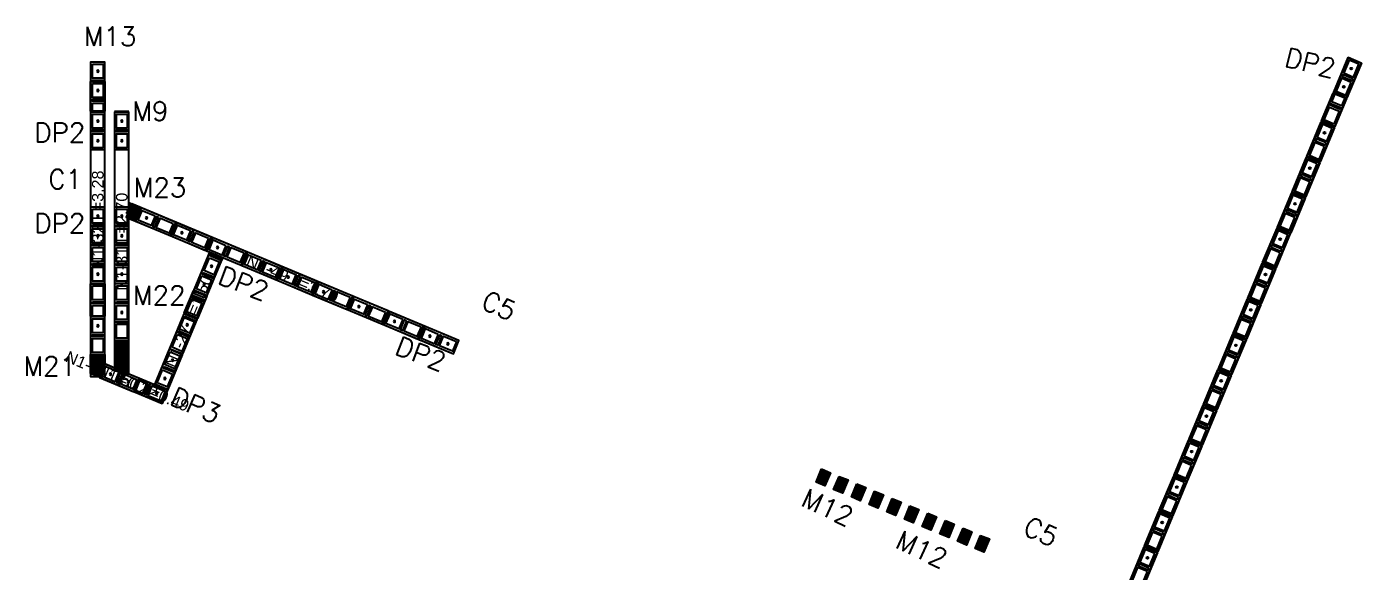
# Model space of a CAD drawing. Header units: metres. Extents: x -32.8 to 14.7, y -22.2 to 10.8.
# Drawn here: x 0.82 to 14.74, y 3.48 to 9.17 of the extents above; entities that cross this region are included whole.
import ezdxf
from ezdxf.enums import TextEntityAlignment as Align
from ezdxf.xclip import XClip

# ---------------------------------------------------------------- set-up
doc = ezdxf.new("R2010")
doc.units = ezdxf.units.M
doc.header["$XCLIPFRAME"] = 2
for name, color, linetype in [('BLOCK251', 1, 'Continuous'), ('BLOKS 008', 8, 'Continuous'), ('CUANT-MUROS-TEXTO', 7, 'Continuous'), ('hatch', 8, 'Continuous'), ('MOCHETAS 004', 4, 'Continuous'), ('N1 Muro de 15cm', 1, 'Continuous'), ('N1 Muro perimetral de 15cm', 1, 'Continuous'), ('S-hatch 002', 2, 'Continuous'), ('S-text 003', 3, 'Continuous'), ('TEX5', 4, 'Continuous')]:
    doc.layers.add(name, color=color, linetype=linetype)
doc.styles.add('ROMANS', font='romans')
doc.styles.get("Standard").update_dxf_attribs({"font": 'arial.ttf'})

# ---------------------------------------------------------------- blocks, each defined once
blk = doc.blocks.new('*U12')
for points in [[(-0.075, 0.4), (0.075, 0.4), (0.075, 0.01), (-0.075, 0.01)], [(0.055, 0.38), (-0.055, 0.38), (-0.055, 0.235), (0.055, 0.235)], [(0.055, 0.215), (-0.055, 0.215), (-0.055, 0.195), (0.055, 0.195)], [(0.055, 0.175), (-0.055, 0.175), (-0.055, 0.03), (0.055, 0.03)]]:
    blk.add_lwpolyline(points, close=True)
at = {"color": 251}
blk.add_lwpolyline([(-0.075, 0), (0.075, 0)], dxfattribs=at)
at = {"color": 3}
blk.add_circle((0, 0.307), 0.00953, dxfattribs=at)
blk = doc.blocks.new('*U274')
for points in [[(-0.075, 0.4), (0.075, 0.4), (0.075, 0.01), (-0.075, 0.01)], [(0.055, 0.38), (-0.055, 0.38), (-0.055, 0.235), (0.055, 0.235)], [(0.055, 0.215), (-0.055, 0.215), (-0.055, 0.195), (0.055, 0.195)], [(0.055, 0.175), (-0.055, 0.175), (-0.055, 0.03), (0.055, 0.03)]]:
    blk.add_lwpolyline(points, close=True)
at = {"color": 251}
blk.add_lwpolyline([(-0.075, 0), (0.075, 0)], dxfattribs=at)
at = {"color": 3}
blk.add_circle((0, 0.307), 0.00953, dxfattribs=at)
blk = doc.blocks.new('*U275')
for points in [[(-0.075, 0.4), (0.075, 0.4), (0.075, 0.01), (-0.075, 0.01)], [(0.055, 0.38), (-0.055, 0.38), (-0.055, 0.235), (0.055, 0.235)], [(0.055, 0.215), (-0.055, 0.215), (-0.055, 0.195), (0.055, 0.195)], [(0.055, 0.175), (-0.055, 0.175), (-0.055, 0.03), (0.055, 0.03)]]:
    blk.add_lwpolyline(points, close=True)
at = {"color": 251}
blk.add_lwpolyline([(-0.075, 0), (0.075, 0)], dxfattribs=at)
at = {"color": 3}
blk.add_circle((0, 0.307), 0.00953, dxfattribs=at)
blk = doc.blocks.new('*U276')
for points in [[(-0.075, 0.4), (0.075, 0.4), (0.075, 0.01), (-0.075, 0.01)], [(0.055, 0.38), (-0.055, 0.38), (-0.055, 0.235), (0.055, 0.235)], [(0.055, 0.215), (-0.055, 0.215), (-0.055, 0.195), (0.055, 0.195)], [(0.055, 0.175), (-0.055, 0.175), (-0.055, 0.03), (0.055, 0.03)]]:
    blk.add_lwpolyline(points, close=True)
at = {"color": 251}
blk.add_lwpolyline([(-0.075, 0), (0.075, 0)], dxfattribs=at)
at = {"color": 3}
blk.add_circle((0, 0.307), 0.00953, dxfattribs=at)
blk = doc.blocks.new('*U277')
for points in [[(-0.075, 0.4), (0.075, 0.4), (0.075, 0.01), (-0.075, 0.01)], [(0.055, 0.38), (-0.055, 0.38), (-0.055, 0.235), (0.055, 0.235)], [(0.055, 0.215), (-0.055, 0.215), (-0.055, 0.195), (0.055, 0.195)], [(0.055, 0.175), (-0.055, 0.175), (-0.055, 0.03), (0.055, 0.03)]]:
    blk.add_lwpolyline(points, close=True)
at = {"color": 251}
blk.add_lwpolyline([(-0.075, 0), (0.075, 0)], dxfattribs=at)
at = {"color": 3}
blk.add_circle((0, 0.307), 0.00953, dxfattribs=at)
blk = doc.blocks.new('*U272')
for points in [[(-0.075, 0.4), (0.075, 0.4), (0.075, 0.01), (-0.075, 0.01)], [(0.055, 0.38), (-0.055, 0.38), (-0.055, 0.235), (0.055, 0.235)], [(0.055, 0.215), (-0.055, 0.215), (-0.055, 0.195), (0.055, 0.195)], [(0.055, 0.175), (-0.055, 0.175), (-0.055, 0.03), (0.055, 0.03)]]:
    blk.add_lwpolyline(points, close=True)
at = {"color": 251}
blk.add_lwpolyline([(-0.075, 0), (0.075, 0)], dxfattribs=at)
at = {"color": 3}
blk.add_circle((0, 0.307), 0.00953, dxfattribs=at)
blk = doc.blocks.new('*U273')
for points in [[(-0.075, 0.4), (0.075, 0.4), (0.075, 0.01), (-0.075, 0.01)], [(0.055, 0.38), (-0.055, 0.38), (-0.055, 0.235), (0.055, 0.235)], [(0.055, 0.215), (-0.055, 0.215), (-0.055, 0.195), (0.055, 0.195)], [(0.055, 0.175), (-0.055, 0.175), (-0.055, 0.03), (0.055, 0.03)]]:
    blk.add_lwpolyline(points, close=True)
at = {"color": 251}
blk.add_lwpolyline([(-0.075, 0), (0.075, 0)], dxfattribs=at)
at = {"color": 3}
blk.add_circle((0, 0.307), 0.00953, dxfattribs=at)
blk = doc.blocks.new('*U270')
for points in [[(-0.075, 0.4), (0.075, 0.4), (0.075, 0.01), (-0.075, 0.01)], [(0.055, 0.38), (-0.055, 0.38), (-0.055, 0.235), (0.055, 0.235)], [(0.055, 0.215), (-0.055, 0.215), (-0.055, 0.195), (0.055, 0.195)], [(0.055, 0.175), (-0.055, 0.175), (-0.055, 0.03), (0.055, 0.03)]]:
    blk.add_lwpolyline(points, close=True)
at = {"color": 251}
blk.add_lwpolyline([(-0.075, 0), (0.075, 0)], dxfattribs=at)
at = {"color": 3}
blk.add_circle((0, 0.307), 0.00953, dxfattribs=at)
blk = doc.blocks.new('*U271')
for points in [[(-0.075, 0.4), (0.075, 0.4), (0.075, 0.01), (-0.075, 0.01)], [(0.055, 0.38), (-0.055, 0.38), (-0.055, 0.235), (0.055, 0.235)], [(0.055, 0.215), (-0.055, 0.215), (-0.055, 0.195), (0.055, 0.195)], [(0.055, 0.175), (-0.055, 0.175), (-0.055, 0.03), (0.055, 0.03)]]:
    blk.add_lwpolyline(points, close=True)
at = {"color": 251}
blk.add_lwpolyline([(-0.075, 0), (0.075, 0)], dxfattribs=at)
at = {"color": 3}
blk.add_circle((0, 0.307), 0.00953, dxfattribs=at)
blk = doc.blocks.new('*U189')
for points in [[(-0.075, 0.4), (0.075, 0.4), (0.075, 0.01), (-0.075, 0.01)], [(0.055, 0.38), (-0.055, 0.38), (-0.055, 0.235), (0.055, 0.235)], [(0.055, 0.215), (-0.055, 0.215), (-0.055, 0.195), (0.055, 0.195)], [(0.055, 0.175), (-0.055, 0.175), (-0.055, 0.03), (0.055, 0.03)]]:
    blk.add_lwpolyline(points, close=True)
at = {"color": 251}
blk.add_lwpolyline([(-0.075, 0), (0.075, 0)], dxfattribs=at)
at = {"color": 3}
blk.add_circle((0, 0.102), 0.00953, dxfattribs=at)
blk = doc.blocks.new('*U210')
for points in [[(-0.075, 0.4), (0.075, 0.4), (0.075, 0.01), (-0.075, 0.01)], [(0.055, 0.38), (-0.055, 0.38), (-0.055, 0.235), (0.055, 0.235)], [(0.055, 0.215), (-0.055, 0.215), (-0.055, 0.195), (0.055, 0.195)], [(0.055, 0.175), (-0.055, 0.175), (-0.055, 0.03), (0.055, 0.03)]]:
    blk.add_lwpolyline(points, close=True)
at = {"color": 251}
blk.add_lwpolyline([(-0.075, 0), (0.075, 0)], dxfattribs=at)
at = {"color": 3}
for centre in [(0, 0.307), (0, 0.102)]:
    blk.add_circle(centre, 0.00953, dxfattribs=at)
blk = doc.blocks.new('*U190')
for points in [[(-0.075, 0.4), (0.075, 0.4), (0.075, 0.01), (-0.075, 0.01)], [(0.055, 0.38), (-0.055, 0.38), (-0.055, 0.235), (0.055, 0.235)], [(0.055, 0.215), (-0.055, 0.215), (-0.055, 0.195), (0.055, 0.195)], [(0.055, 0.175), (-0.055, 0.175), (-0.055, 0.03), (0.055, 0.03)]]:
    blk.add_lwpolyline(points, close=True)
at = {"color": 251}
blk.add_lwpolyline([(-0.075, 0), (0.075, 0)], dxfattribs=at)
at = {"color": 3}
blk.add_circle((0, 0.102), 0.00953, dxfattribs=at)
blk = doc.blocks.new('*U191')
for points in [[(-0.075, 0.4), (0.075, 0.4), (0.075, 0.21), (-0.075, 0.21)], [(0.055, 0.38), (-0.055, 0.38), (-0.055, 0.235), (0.055, 0.235)]]:
    blk.add_lwpolyline(points, close=True)
at = {"color": 251}
blk.add_lwpolyline([(-0.075, 0.2), (0.075, 0.2)], dxfattribs=at)
blk.add_lwpolyline([(0.055, 0.21), (0.055, 0.215), (-0.055, 0.215), (-0.055, 0.21)])
blk = doc.blocks.new('*U192')
for points in [[(-0.075, 0.4), (0.075, 0.4), (0.075, 0.01), (-0.075, 0.01)], [(0.055, 0.38), (-0.055, 0.38), (-0.055, 0.235), (0.055, 0.235)], [(0.055, 0.215), (-0.055, 0.215), (-0.055, 0.195), (0.055, 0.195)], [(0.055, 0.175), (-0.055, 0.175), (-0.055, 0.03), (0.055, 0.03)]]:
    blk.add_lwpolyline(points, close=True)
at = {"color": 251}
blk.add_lwpolyline([(-0.075, 0), (0.075, 0)], dxfattribs=at)
at = {"color": 3}
for centre in [(0, 0.307), (0, 0.102)]:
    blk.add_circle(centre, 0.00953, dxfattribs=at)
blk = doc.blocks.new('*U193')
for points in [[(-0.075, 0.4), (0.075, 0.4), (0.075, 0.21), (-0.075, 0.21)], [(0.055, 0.38), (-0.055, 0.38), (-0.055, 0.235), (0.055, 0.235)]]:
    blk.add_lwpolyline(points, close=True)
at = {"color": 251}
blk.add_lwpolyline([(-0.075, 0.2), (0.075, 0.2)], dxfattribs=at)
blk.add_lwpolyline([(0.055, 0.21), (0.055, 0.215), (-0.055, 0.215), (-0.055, 0.21)])
at = {"color": 3}
blk.add_circle((0, 0.307), 0.00953, dxfattribs=at)
blk = doc.blocks.new('*U143')
for points in [[(-0.075, 0.4), (0.075, 0.4), (0.075, 0.01), (-0.075, 0.01)], [(0.055, 0.38), (-0.055, 0.38), (-0.055, 0.235), (0.055, 0.235)], [(0.055, 0.215), (-0.055, 0.215), (-0.055, 0.195), (0.055, 0.195)], [(0.055, 0.175), (-0.055, 0.175), (-0.055, 0.03), (0.055, 0.03)]]:
    blk.add_lwpolyline(points, close=True)
at = {"color": 3}
blk.add_circle((0, 0.307), 0.00953, dxfattribs=at)
blk = doc.blocks.new('*U194')
for points in [[(-0.075, 0.4), (0.075, 0.4), (0.075, 0.01), (-0.075, 0.01)], [(0.055, 0.38), (-0.055, 0.38), (-0.055, 0.235), (0.055, 0.235)], [(0.055, 0.215), (-0.055, 0.215), (-0.055, 0.195), (0.055, 0.195)], [(0.055, 0.175), (-0.055, 0.175), (-0.055, 0.03), (0.055, 0.03)]]:
    blk.add_lwpolyline(points, close=True)
at = {"color": 251}
blk.add_lwpolyline([(-0.075, 0), (0.075, 0)], dxfattribs=at)
at = {"color": 3}
for centre in [(0, 0.307), (0, 0.102)]:
    blk.add_circle(centre, 0.00953, dxfattribs=at)
blk = doc.blocks.new('*U196')
for points in [[(-0.075, 0.4), (0.075, 0.4), (0.075, 0.01), (-0.075, 0.01)], [(0.055, 0.38), (-0.055, 0.38), (-0.055, 0.235), (0.055, 0.235)], [(0.055, 0.215), (-0.055, 0.215), (-0.055, 0.195), (0.055, 0.195)], [(0.055, 0.175), (-0.055, 0.175), (-0.055, 0.03), (0.055, 0.03)]]:
    blk.add_lwpolyline(points, close=True)
at = {"color": 251}
blk.add_lwpolyline([(-0.075, 0), (0.075, 0)], dxfattribs=at)
at = {"color": 3}
for centre in [(0, 0.307), (0, 0.102)]:
    blk.add_circle(centre, 0.00953, dxfattribs=at)
blk = doc.blocks.new('*U197')
for points in [[(-0.075, 0.4), (0.075, 0.4), (0.075, 0.01), (-0.075, 0.01)], [(0.055, 0.38), (-0.055, 0.38), (-0.055, 0.235), (0.055, 0.235)], [(0.055, 0.215), (-0.055, 0.215), (-0.055, 0.195), (0.055, 0.195)], [(0.055, 0.175), (-0.055, 0.175), (-0.055, 0.03), (0.055, 0.03)]]:
    blk.add_lwpolyline(points, close=True)
at = {"color": 251}
blk.add_lwpolyline([(-0.075, 0), (0.075, 0)], dxfattribs=at)
at = {"color": 3}
blk.add_circle((0, 0.102), 0.00953, dxfattribs=at)
blk = doc.blocks.new('*U198')
for points in [[(-0.075, 0.4), (0.075, 0.4), (0.075, 0.01), (-0.075, 0.01)], [(0.055, 0.38), (-0.055, 0.38), (-0.055, 0.235), (0.055, 0.235)], [(0.055, 0.215), (-0.055, 0.215), (-0.055, 0.195), (0.055, 0.195)], [(0.055, 0.175), (-0.055, 0.175), (-0.055, 0.03), (0.055, 0.03)]]:
    blk.add_lwpolyline(points, close=True)
at = {"color": 251}
blk.add_lwpolyline([(-0.075, 0), (0.075, 0)], dxfattribs=at)
at = {"color": 3}
blk.add_circle((0, 0.102), 0.00953, dxfattribs=at)
blk = doc.blocks.new('*U199')
for points in [[(-0.075, 0.4), (0.075, 0.4), (0.075, 0.01), (-0.075, 0.01)], [(0.055, 0.38), (-0.055, 0.38), (-0.055, 0.235), (0.055, 0.235)], [(0.055, 0.215), (-0.055, 0.215), (-0.055, 0.195), (0.055, 0.195)], [(0.055, 0.175), (-0.055, 0.175), (-0.055, 0.03), (0.055, 0.03)]]:
    blk.add_lwpolyline(points, close=True)
at = {"color": 251}
blk.add_lwpolyline([(-0.075, 0), (0.075, 0)], dxfattribs=at)
at = {"color": 3}
blk.add_circle((0, 0.102), 0.00953, dxfattribs=at)
blk = doc.blocks.new('*U200')
for points in [[(-0.075, 0.4), (0.075, 0.4), (0.075, 0.01), (-0.075, 0.01)], [(0.055, 0.38), (-0.055, 0.38), (-0.055, 0.235), (0.055, 0.235)], [(0.055, 0.215), (-0.055, 0.215), (-0.055, 0.195), (0.055, 0.195)], [(0.055, 0.175), (-0.055, 0.175), (-0.055, 0.03), (0.055, 0.03)]]:
    blk.add_lwpolyline(points, close=True)
at = {"color": 251}
blk.add_lwpolyline([(-0.075, 0), (0.075, 0)], dxfattribs=at)
at = {"color": 3}
blk.add_circle((0, 0.102), 0.00953, dxfattribs=at)
blk = doc.blocks.new('*U195')
for points in [[(-0.075, 0.4), (0.075, 0.4), (0.075, 0.01), (-0.075, 0.01)], [(0.055, 0.38), (-0.055, 0.38), (-0.055, 0.235), (0.055, 0.235)], [(0.055, 0.215), (-0.055, 0.215), (-0.055, 0.195), (0.055, 0.195)], [(0.055, 0.175), (-0.055, 0.175), (-0.055, 0.03), (0.055, 0.03)]]:
    blk.add_lwpolyline(points, close=True)
at = {"color": 251}
blk.add_lwpolyline([(-0.075, 0), (0.075, 0)], dxfattribs=at)
at = {"color": 3}
blk.add_circle((0, 0.307), 0.00953, dxfattribs=at)
blk = doc.blocks.new('*U201')
for points in [[(-0.075, 0.4), (0.075, 0.4), (0.075, 0.01), (-0.075, 0.01)], [(0.055, 0.38), (-0.055, 0.38), (-0.055, 0.235), (0.055, 0.235)], [(0.055, 0.215), (-0.055, 0.215), (-0.055, 0.195), (0.055, 0.195)], [(0.055, 0.175), (-0.055, 0.175), (-0.055, 0.03), (0.055, 0.03)]]:
    blk.add_lwpolyline(points, close=True)
at = {"color": 251}
blk.add_lwpolyline([(-0.075, 0), (0.075, 0)], dxfattribs=at)
at = {"color": 3}
blk.add_circle((0, 0.102), 0.00953, dxfattribs=at)
blk = doc.blocks.new('*U202')
for points in [[(-0.075, 0.4), (0.075, 0.4), (0.075, 0.01), (-0.075, 0.01)], [(0.055, 0.38), (-0.055, 0.38), (-0.055, 0.235), (0.055, 0.235)], [(0.055, 0.215), (-0.055, 0.215), (-0.055, 0.195), (0.055, 0.195)], [(0.055, 0.175), (-0.055, 0.175), (-0.055, 0.03), (0.055, 0.03)]]:
    blk.add_lwpolyline(points, close=True)
at = {"color": 251}
blk.add_lwpolyline([(-0.075, 0), (0.075, 0)], dxfattribs=at)
at = {"color": 3}
blk.add_circle((0, 0.102), 0.00953, dxfattribs=at)
blk = doc.blocks.new('*U203')
for points in [[(-0.075, 0.4), (0.075, 0.4), (0.075, 0.01), (-0.075, 0.01)], [(0.055, 0.38), (-0.055, 0.38), (-0.055, 0.235), (0.055, 0.235)], [(0.055, 0.215), (-0.055, 0.215), (-0.055, 0.195), (0.055, 0.195)], [(0.055, 0.175), (-0.055, 0.175), (-0.055, 0.03), (0.055, 0.03)]]:
    blk.add_lwpolyline(points, close=True)
at = {"color": 251}
blk.add_lwpolyline([(-0.075, 0), (0.075, 0)], dxfattribs=at)
at = {"color": 3}
blk.add_circle((0, 0.102), 0.00953, dxfattribs=at)
blk = doc.blocks.new('*U204')
for points in [[(-0.075, 0.4), (0.075, 0.4), (0.075, 0.01), (-0.075, 0.01)], [(0.055, 0.38), (-0.055, 0.38), (-0.055, 0.235), (0.055, 0.235)], [(0.055, 0.215), (-0.055, 0.215), (-0.055, 0.195), (0.055, 0.195)], [(0.055, 0.175), (-0.055, 0.175), (-0.055, 0.03), (0.055, 0.03)]]:
    blk.add_lwpolyline(points, close=True)
at = {"color": 251}
blk.add_lwpolyline([(-0.075, 0), (0.075, 0)], dxfattribs=at)
at = {"color": 3}
for centre in [(0, 0.307), (0, 0.102)]:
    blk.add_circle(centre, 0.00953, dxfattribs=at)
blk = doc.blocks.new('*U212')
for points in [[(-0.075, 0.4), (0.075, 0.4), (0.075, 0.01), (-0.075, 0.01)], [(0.055, 0.38), (-0.055, 0.38), (-0.055, 0.235), (0.055, 0.235)], [(0.055, 0.215), (-0.055, 0.215), (-0.055, 0.195), (0.055, 0.195)], [(0.055, 0.175), (-0.055, 0.175), (-0.055, 0.03), (0.055, 0.03)]]:
    blk.add_lwpolyline(points, close=True)
at = {"color": 251}
blk.add_lwpolyline([(-0.075, 0), (0.075, 0)], dxfattribs=at)
at = {"color": 3}
blk.add_circle((0, 0.102), 0.00953, dxfattribs=at)
blk = doc.blocks.new('*U211')
for points in [[(-0.075, 0.4), (0.075, 0.4), (0.075, 0.01), (-0.075, 0.01)], [(0.055, 0.38), (-0.055, 0.38), (-0.055, 0.235), (0.055, 0.235)], [(0.055, 0.215), (-0.055, 0.215), (-0.055, 0.195), (0.055, 0.195)], [(0.055, 0.175), (-0.055, 0.175), (-0.055, 0.03), (0.055, 0.03)]]:
    blk.add_lwpolyline(points, close=True)
at = {"color": 251}
blk.add_lwpolyline([(-0.075, 0), (0.075, 0)], dxfattribs=at)
at = {"color": 3}
blk.add_circle((0, 0.102), 0.00953, dxfattribs=at)
blk = doc.blocks.new('*U205')
for points in [[(-0.075, 0.4), (0.075, 0.4), (0.075, 0.01), (-0.075, 0.01)], [(0.055, 0.38), (-0.055, 0.38), (-0.055, 0.235), (0.055, 0.235)], [(0.055, 0.215), (-0.055, 0.215), (-0.055, 0.195), (0.055, 0.195)], [(0.055, 0.175), (-0.055, 0.175), (-0.055, 0.03), (0.055, 0.03)]]:
    blk.add_lwpolyline(points, close=True)
at = {"color": 251}
blk.add_lwpolyline([(-0.075, 0), (0.075, 0)], dxfattribs=at)
at = {"color": 3}
for centre in [(0, 0.307), (0, 0.102)]:
    blk.add_circle(centre, 0.00953, dxfattribs=at)
blk = doc.blocks.new('*U206')
for points in [[(-0.075, 0.4), (0.075, 0.4), (0.075, 0.01), (-0.075, 0.01)], [(0.055, 0.38), (-0.055, 0.38), (-0.055, 0.235), (0.055, 0.235)], [(0.055, 0.215), (-0.055, 0.215), (-0.055, 0.195), (0.055, 0.195)], [(0.055, 0.175), (-0.055, 0.175), (-0.055, 0.03), (0.055, 0.03)]]:
    blk.add_lwpolyline(points, close=True)
at = {"color": 3}
blk.add_circle((0, 0.307), 0.00953, dxfattribs=at)
blk = doc.blocks.new('*U207')
for points in [[(-0.075, 0.4), (0.075, 0.4), (0.075, 0.01), (-0.075, 0.01)], [(0.055, 0.38), (-0.055, 0.38), (-0.055, 0.235), (0.055, 0.235)], [(0.055, 0.215), (-0.055, 0.215), (-0.055, 0.195), (0.055, 0.195)], [(0.055, 0.175), (-0.055, 0.175), (-0.055, 0.03), (0.055, 0.03)]]:
    blk.add_lwpolyline(points, close=True)
at = {"color": 251}
blk.add_lwpolyline([(-0.075, 0), (0.075, 0)], dxfattribs=at)
at = {"color": 3}
for centre in [(0, 0.307), (0, 0.102)]:
    blk.add_circle(centre, 0.00953, dxfattribs=at)
blk = doc.blocks.new('*U209')
for points in [[(-0.075, 0.4), (0.075, 0.4), (0.075, 0.01), (-0.075, 0.01)], [(0.055, 0.38), (-0.055, 0.38), (-0.055, 0.235), (0.055, 0.235)], [(0.055, 0.215), (-0.055, 0.215), (-0.055, 0.195), (0.055, 0.195)], [(0.055, 0.175), (-0.055, 0.175), (-0.055, 0.03), (0.055, 0.03)]]:
    blk.add_lwpolyline(points, close=True)
at = {"color": 251}
blk.add_lwpolyline([(-0.075, 0), (0.075, 0)], dxfattribs=at)
at = {"color": 3}
blk.add_circle((0, 0.307), 0.00953, dxfattribs=at)
blk = doc.blocks.new('*U208')
for points in [[(-0.075, 0.4), (0.075, 0.4), (0.075, 0.01), (-0.075, 0.01)], [(0.055, 0.38), (-0.055, 0.38), (-0.055, 0.235), (0.055, 0.235)], [(0.055, 0.215), (-0.055, 0.215), (-0.055, 0.195), (0.055, 0.195)], [(0.055, 0.175), (-0.055, 0.175), (-0.055, 0.03), (0.055, 0.03)]]:
    blk.add_lwpolyline(points, close=True)
blk = doc.blocks.new('*U213')
for points in [[(-0.075, 0.4), (0.075, 0.4), (0.075, 0.01), (-0.075, 0.01)], [(0.055, 0.38), (-0.055, 0.38), (-0.055, 0.235), (0.055, 0.235)], [(0.055, 0.215), (-0.055, 0.215), (-0.055, 0.195), (0.055, 0.195)], [(0.055, 0.175), (-0.055, 0.175), (-0.055, 0.03), (0.055, 0.03)]]:
    blk.add_lwpolyline(points, close=True)
blk = doc.blocks.new('*U269')
for points in [[(-0.075, 0.4), (0.075, 0.4), (0.075, 0.01), (-0.075, 0.01)], [(0.055, 0.38), (-0.055, 0.38), (-0.055, 0.235), (0.055, 0.235)], [(0.055, 0.215), (-0.055, 0.215), (-0.055, 0.195), (0.055, 0.195)], [(0.055, 0.175), (-0.055, 0.175), (-0.055, 0.03), (0.055, 0.03)]]:
    blk.add_lwpolyline(points, close=True)
at = {"color": 251}
blk.add_lwpolyline([(-0.075, 0), (0.075, 0)], dxfattribs=at)
at = {"color": 3}
for centre in [(0, 0.307), (0, 0.102)]:
    blk.add_circle(centre, 0.00953, dxfattribs=at)

msp = doc.modelspace()

# ---------------------------------------------------------------- hatches: boundary and pattern name
at = {"layer": 'hatch'}
h = msp.add_hatch(dxfattribs=at)
h.set_pattern_fill('HONEY', color=256, scale=0.0025, angle=81.2806)
h.set_pattern_definition([(81.28063031, (2797.009198, -3636.7658485), (-0.004989702998, 0.012810721382), [0.0079375, -0.015875]), (201.28063031, (2797.009198, -3636.7658485), (-0.008599558659, -0.010726570245), [0.0079375, -0.015875]), (141.28063031, (2797.009198, -3636.7658485), (-0.013589261657, 0.002084151137), [-0.015875, 0.0079375])])
h.paths.add_polyline_path([(2.721, 6.793), (2.86, 6.735), (2.87, 6.759), (2.731, 6.817)])
at = {"layer": 'S-hatch 002'}
h = msp.add_hatch(dxfattribs=at)
h.set_pattern_fill('ANSI31', color=256, scale=0.005)
h.set_pattern_definition([(45, (-0.019246, -0.046147), (-0.01122532, 0.01122532), [])])
h.paths.add_polyline_path([(1.95, 7.143), (2.008, 7.281), (1.889, 7.331), (1.889, 7.168), (1.95, 7.143)])
h = msp.add_hatch(dxfattribs=at)
h.set_pattern_fill('ANSI31', color=256, scale=0.005)
h.paths.add_polyline_path([(1.739, 5.609), (1.814, 5.578), (1.814, 5.885), (1.739, 5.885)])
h.paths.add_polyline_path([(1.814, 5.885), (1.814, 5.578), (1.889, 5.546), (1.889, 5.885)])
h = msp.add_hatch(dxfattribs=at)
h.set_pattern_fill('ANSI31', color=256, scale=0.005)
h.paths.add_polyline_path([(1.639, 5.751), (1.489, 5.751), (1.489, 5.551), (1.581, 5.512), (1.639, 5.651)])
h = msp.add_hatch(dxfattribs=at)
h.set_pattern_fill('ANSI31', color=256, scale=0.005)
h.paths.add_polyline_path([(9.113, 4.557), (9.056, 4.419), (9.148, 4.38), (9.206, 4.518)])
h.paths.add_polyline_path([(9.298, 4.48), (9.24, 4.342), (9.333, 4.303), (9.39, 4.442)])
h.paths.add_polyline_path([(9.483, 4.403), (9.425, 4.265), (9.517, 4.226), (9.575, 4.365)])
h.paths.add_polyline_path([(9.667, 4.326), (9.609, 4.188), (9.702, 4.149), (9.759, 4.288)])
h.paths.add_polyline_path([(9.852, 4.249), (9.794, 4.111), (9.886, 4.072), (9.944, 4.211)])
h.paths.add_polyline_path([(10.036, 4.172), (9.979, 4.034), (10.071, 3.995), (10.129, 4.134)])
h.paths.add_polyline_path([(10.221, 4.095), (10.163, 3.957), (10.255, 3.918), (10.313, 4.057)])
h.paths.add_polyline_path([(10.348, 3.88), (10.44, 3.841), (10.498, 3.98), (10.405, 4.018)])
h.paths.add_polyline_path([(10.59, 3.941), (10.532, 3.803), (10.625, 3.764), (10.682, 3.903)])
h.paths.add_polyline_path([(10.715, 3.727), (10.807, 3.688), (10.865, 3.827), (10.772, 3.865)])

# ---------------------------------------------------------------- linework, layer by layer
at = {"layer": 'hatch'}
msp.add_lwpolyline([(2.721, 6.793), (2.86, 6.735), (2.87, 6.759), (2.731, 6.817)], close=True, dxfattribs=at)
at = {"layer": 'MOCHETAS 004'}
for points in [[(2.008, 7.281), (1.889, 7.331), (1.889, 7.168), (1.95, 7.143), (2.008, 7.281)], [(1.889, 5.546), (1.889, 5.885), (1.739, 5.885), (1.739, 5.609), (1.889, 5.546)], [(1.639, 5.751), (1.639, 5.651), (1.581, 5.512), (1.489, 5.551), (1.489, 5.751), (1.639, 5.751)], [(9.113, 4.557), (9.206, 4.518), (9.148, 4.38), (9.056, 4.419), (9.113, 4.557)], [(9.298, 4.48), (9.39, 4.442), (9.333, 4.303), (9.24, 4.342), (9.298, 4.48)], [(9.483, 4.403), (9.575, 4.365), (9.517, 4.226), (9.425, 4.265), (9.483, 4.403)], [(9.667, 4.326), (9.759, 4.288), (9.702, 4.149), (9.609, 4.188), (9.667, 4.326)], [(9.852, 4.249), (9.944, 4.211), (9.886, 4.072), (9.794, 4.111), (9.852, 4.249)], [(10.036, 4.172), (10.129, 4.134), (10.071, 3.995), (9.979, 4.034), (10.036, 4.172)], [(10.221, 4.095), (10.313, 4.057), (10.255, 3.918), (10.163, 3.957), (10.221, 4.095)], [(10.405, 4.018), (10.498, 3.98), (10.44, 3.841), (10.348, 3.88), (10.405, 4.018)], [(10.59, 3.941), (10.682, 3.903), (10.625, 3.764), (10.532, 3.803), (10.59, 3.941)], [(10.772, 3.865), (10.865, 3.827), (10.807, 3.688), (10.715, 3.727), (10.772, 3.865)]]:
    msp.add_lwpolyline(points, dxfattribs=at)
at = {"layer": 'N1 Muro de 15cm'}
for points in [[(1.639, 5.519), (1.639, 8.795), (1.489, 8.795), (1.489, 5.519)], [(1.889, 5.578), (1.889, 8.275), (1.739, 8.275), (1.739, 5.578)], [(5.331, 5.895), (1.918, 7.319), (1.86, 7.18), (5.273, 5.757)], [(2.293, 5.378), (2.87, 6.759), (2.731, 6.817), (2.155, 5.435)], [(1.839, 5.567), (1.639, 5.651), (1.581, 5.512), (1.781, 5.429)], [(2.293, 5.378), (1.839, 5.567), (1.781, 5.429), (2.236, 5.239)]]:
    msp.add_lwpolyline(points, close=True, dxfattribs=at)
at = {"layer": 'N1 Muro perimetral de 15cm'}
msp.add_lwpolyline([(1.881, -22.056), (14.744, 8.786), (14.605, 8.844), (1.743, -21.998)], close=True, dxfattribs=at)

# ---------------------------------------------------------------- block references
at = {"layer": 'BLOCK251', "xscale": -1}
for name, p, rotation in [('*U194', (1.814, 8.285), 180), ('*U203', (1.979, 7.212), 247.3612324448449), ('*U202', (2.348, 7.058), 247.3612324448449), ('*U201', (2.718, 6.904), 247.3612324448449), ('*U195', (3.087, 6.75), 247.3612324448449), ('*U200', (3.456, 6.596), 247.3612324448449), ('*U199', (3.825, 6.442), 247.3612324448449), ('*U198', (4.194, 6.288), 247.3612324448449), ('*U197', (4.564, 6.134), 247.3612324448449), ('*U196', (4.933, 5.98), 247.3612324448449)]:
    msp.add_blockref(name, p, dxfattribs=dict(at, rotation=rotation))
for name, p in [('*U210', (1.814, 6.885)), ('*U189', (1.814, 6.485)), ('*U190', (1.814, 6.085)), ('*U191', (1.814, 5.685))]:
    msp.add_blockref(name, p, dxfattribs=at)
at = {"layer": 'BLOKS 008', "xscale": -1}
for name, p in [('*U193', (1.564, 8.395)), ('*U204', (1.564, 6.885)), ('*U212', (1.564, 6.485))]:
    msp.add_blockref(name, p, dxfattribs=at)
at = {"layer": 'BLOKS 008', "rotation": 337.3612366506604}
for name, p in [('*U269', (14.521, 8.446)), ('*U12', (14.242, 7.777)), ('*U270', (14.088, 7.408)), ('*U271', (13.934, 7.038)), ('*U12', (13.78, 6.669)), ('*U272', (13.626, 6.3)), ('*U273', (13.472, 5.931)), ('*U12', (13.318, 5.562)), ('*U274', (13.164, 5.192)), ('*U275', (13.01, 4.823)), ('*U12', (12.856, 4.454)), ('*U276', (12.702, 4.085)), ('*U277', (12.548, 3.716)), ('*U12', (12.394, 3.347))]:
    msp.add_blockref(name, p, dxfattribs=at)
at = {"layer": 'BLOKS 008'}
ref = msp.add_blockref('*U143', (1.564, 8.195), dxfattribs=dict(at, xscale=-1))
XClip(ref).set_block_clipping_path([(-0.0749999988, 0.0901657015), (0.0749999999, 0.4)])
ref = msp.add_blockref('*U208', (14.553, 8.524), dxfattribs=dict(at, xscale=-1, rotation=157.3612323880739))
XClip(ref).set_block_clipping_path([(-0.0749999988, 0.0849300675), (0.0749968572, 0.4)])
at = {"layer": 'BLOKS 008', "xscale": -1}
for name, p, rotation in [('*U192', (1.564, 8.285), 180), ('*U207', (2.633, 6.386), 337.3612323880739), ('*U211', (1.564, 6.151), 180), ('*U209', (2.378, 5.776), 337.3612323880739), ('*U207', (2.224, 5.406), 337.3612323880739), ('*U205', (1.979, 5.427), 67.36123244484438)]:
    msp.add_blockref(name, p, dxfattribs=dict(at, rotation=rotation))
at = {"layer": 'BLOKS 008'}
ref = msp.add_blockref('*U213', (1.564, 6.085), dxfattribs=dict(at, xscale=-1))
XClip(ref).set_block_clipping_path([(-0.0749999999, 0.0653703447), (0.0749999999, 0.4)])
ref = msp.add_blockref('*U208', (2.69, 6.523), dxfattribs=dict(at, xscale=-1, rotation=157.3612323880739))
XClip(ref).set_block_clipping_path([(-0.0749999988, 0.149116302), (0.0750323129, 0.4)])
ref = msp.add_blockref('*U206', (1.895, 5.462), dxfattribs=dict(at, xscale=-1, rotation=247.3612324448442))
XClip(ref).set_block_clipping_path([(-0.0749999988, 0.0908918612), (0.0750000001, 0.4)])

# ---------------------------------------------------------------- texts
at = {"layer": 'CUANT-MUROS-TEXTO'}
for s, rotation, p in [('N1-32 L=3.28', 90, (1.564, 7.157)), ('N1-31 L=2.70', 90, (1.814, 6.926)), ('N1-49 L=3.70', -22.6388, (3.595, 6.538)), ('N1-27 L=1.50', 67.3612, (2.512, 6.097)), ('N1-51 L=0.22', -22.6388, (1.71, 5.54)), ('N1-50 L=0.49', -22.6388, (2.037, 5.403))]:
    msp.add_text(s, height=0.12, rotation=rotation, dxfattribs=at).set_placement(p, align=Align.MIDDLE_CENTER)
at = {"layer": 'S-text 003', "style": 'ROMANS'}
for s, p in [('M13', (1.967, 8.966)), ('M9', (2.301, 8.186)), ('DP2', (1.434, 7.963)), ('M23', (2.487, 7.39)), ('DP2', (1.434, 7.018)), ('M22', (2.479, 6.266)), ('M21', (1.337, 5.529))]:
    msp.add_text(s, height=0.2, dxfattribs=at).set_placement(p, align=Align.RIGHT)
for s, rotation, p in [('DP2', 345.6918, (14.445, 8.626)), ('DP2', 338.8457, (3.296, 6.302)), ('DP2', 338.8457, (5.145, 5.567)), ('DP3', 336.2864, (2.787, 5.022)), ('M12', 335.3628, (9.383, 3.951)), ('M12', 335.3628, (10.366, 3.513))]:
    msp.add_text(s, height=0.2, rotation=rotation, dxfattribs=at).set_placement(p, align=Align.RIGHT)
at = {"layer": 'TEX5', "style": 'ROMANS'}
msp.add_text('C1', height=0.2, dxfattribs=at).set_placement((1.4, 7.477), align=Align.RIGHT)
for p in [(5.865, 6.092), (11.518, 3.737)]:
    msp.add_text('C5', height=0.2, rotation=334.6179, dxfattribs=at).set_placement(p, align=Align.RIGHT)

doc.saveas('drawing.dxf')
